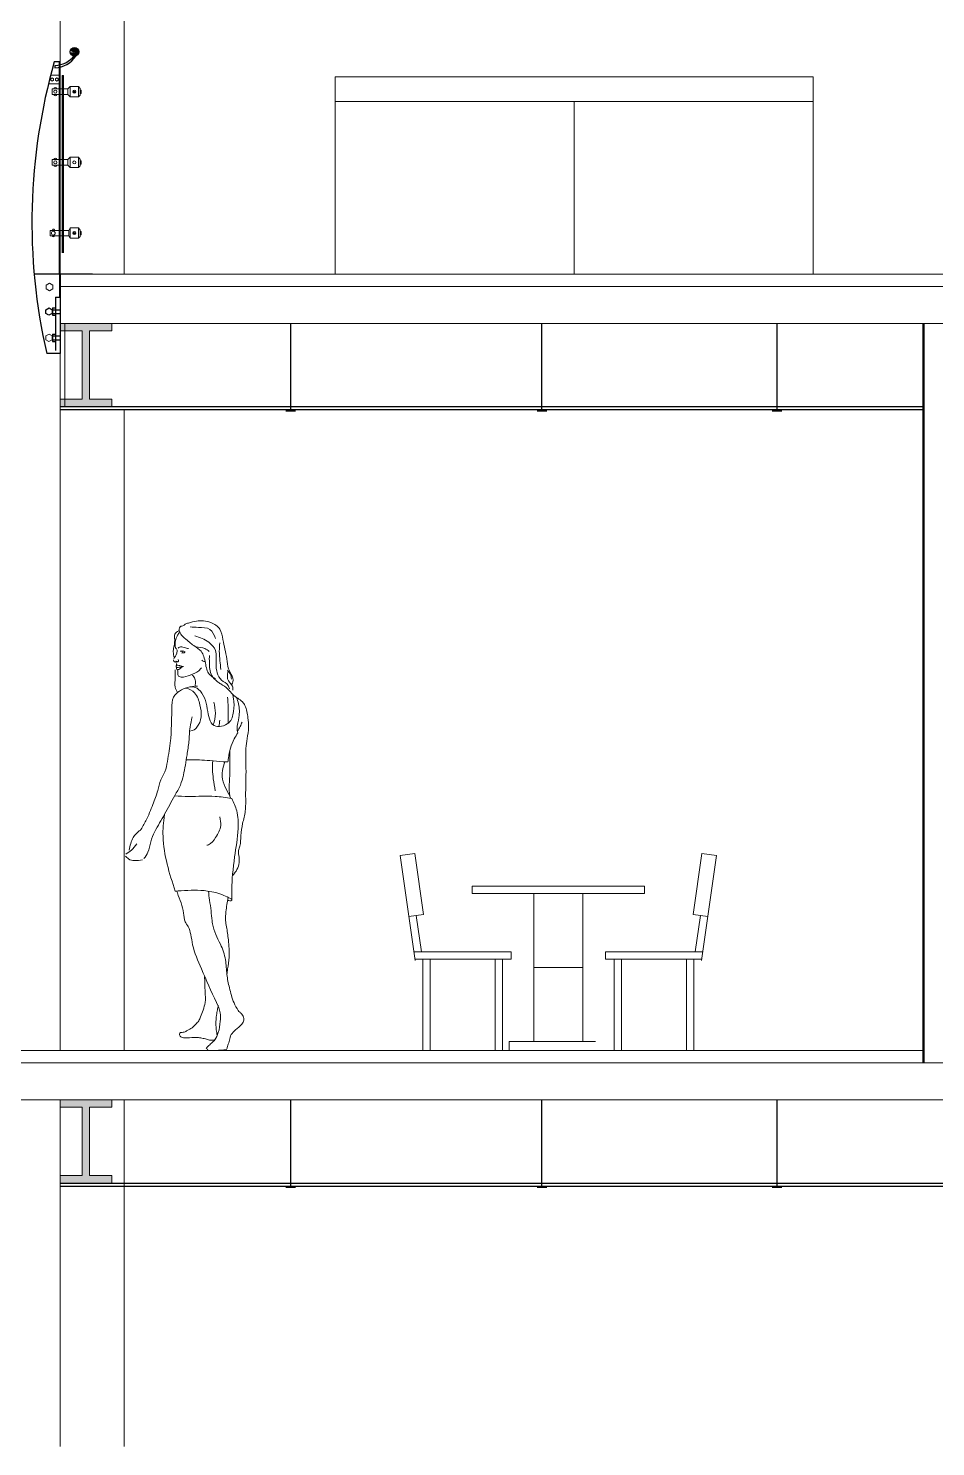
# Model space of a CAD drawing. Header units: millimetres. Extents: x 908.4 to 963.4, y 274.9 to 316.3.
# Drawn here: x 927.04 to 930.73, y 296.53 to 302.29 of the extents above; entities that cross this region are included whole.
import ezdxf

# ---------------------------------------------------------------- set-up
doc = ezdxf.new("R2010")
doc.units = ezdxf.units.MM
doc.header["$LTSCALE"] = 10
doc.layers.get('0').update_dxf_attribs({"color": 90})
for name, color, linetype in [('CIEL', 8, 'Continuous'), ('ESCALERA', 90, 'Continuous'), ('FONDO', 8, 'Continuous')]:
    doc.layers.add(name, color=color, linetype=linetype)
for name, color, linetype, lineweight in [('CINZA', 252, 'Continuous', 13), ('cinza 03', 252, 'Continuous', 13), ('linha estutura', 252, 'Continuous', 13), ('PAREDES 2', 1, 'Continuous', 50), ('pn 02', 16, 'Continuous', 20), ('PN-01', 90, 'Continuous', 13), ('TEXTOS', 90, 'Continuous', 9)]:
    doc.layers.add(name, color=color, linetype=linetype, lineweight=lineweight)

# ---------------------------------------------------------------- blocks, each defined once
blk = doc.blocks.new('CAD LAT')
at = {"linetype": 'Continuous'}
for p, q in [((0.3282, 0.4), (0.3282, 0.37)), ((-0.03, 0), (0, 0)), ((0.2631, 0), (0.2931, 0))]:
    blk.add_line(p, q, dxfattribs=at)
for points in [[(-0.0627, 0.7999), (-0.1221, 0.7915)], [(-0.1221, 0.7915), (-0.0615, 0.3658)], [(-0.0627, 0.7999), (-0.0274, 0.5524)], [(-0.0274, 0.5524), (-0.0868, 0.544)], [(-0.0571, 0.5482), (-0.0361, 0.4)], [(0.3282, 0.4), (-0.0664, 0.4)], [(0.3282, 0.37), (-0.0621, 0.37)], [(-0.03, 0.37), (-0.03, 0)], [(0, 0.37), (0, 0)], [(0.2631, 0.37), (0.2631, 0)], [(0.2931, 0.37), (0.2931, 0)]]:
    blk.add_lwpolyline(points, dxfattribs=at)

msp = doc.modelspace()

# ---------------------------------------------------------------- hatches: boundary and pattern name
at = {"layer": 'cinza 03'}
h = msp.add_hatch(dxfattribs=at)
h.set_pattern_fill('LINE', color=256, scale=0.014873, angle=90, style=0)
h.set_pattern_definition([(90, (-2337.3469621, -1129.6367238), (0.0018591344764, 1e-19), [])])
h.paths.add_polyline_path([(927.1884, 302.031), (927.1816, 302.031), (927.1816, 302.0961), (927.1884, 302.0961)])
h.paths.add_polyline_path([(927.1884, 301.4573), (927.1816, 301.4573), (927.1816, 302.031), (927.1884, 302.031)])
h.paths.add_polyline_path([(927.1884, 301.3777), (927.1816, 301.3777), (927.1816, 301.4573), (927.1884, 301.4573)])
h = msp.add_hatch(color=256, dxfattribs=at)
edge = h.paths.add_edge_path()
edge.add_arc((927.2309, 302.031), 0.00205, 0, 360)
at = {"layer": 'ESCALERA', "ltscale": 0.1}
h = msp.add_hatch(color=256, dxfattribs=at)
h.paths.add_polyline_path([(927.2309, 302.2098, -0.429246), (927.249, 302.1926, -0.019142), (927.2489, 302.1913), (927.2309, 302.1913)])
h.paths.add_polyline_path([(927.2309, 302.2098), (927.2309, 302.1913), (927.2147, 302.1913, -0.019142), (927.2146, 302.1926, -0.399339)])
h.paths.add_polyline_path([(927.2309, 302.1913), (927.2489, 302.1913, -0.406762), (927.2309, 302.1755)])
h.paths.add_polyline_path([(927.2146, 302.1926, -0.060174), (927.2151, 302.1967), (927.2309, 302.1891), (927.2309, 302.1755, -0.399339)])
at = {"layer": 'pn 02'}
for points in [[(927.1728, 300.7837), (927.1728, 300.7537), (927.3828, 300.7537), (927.3828, 300.7837), (927.2928, 300.7837), (927.2928, 301.0612), (927.3828, 301.0612), (927.3828, 301.0912), (927.1728, 301.0912), (927.1728, 301.0612), (927.2628, 301.0612), (927.2628, 300.7837)], [(927.1728, 297.6337), (927.1728, 297.6037), (927.3828, 297.6037), (927.3828, 297.6337), (927.2928, 297.6337), (927.2928, 297.9112), (927.3828, 297.9112), (927.3828, 297.9412), (927.1728, 297.9412), (927.1728, 297.9112), (927.2628, 297.9112), (927.2628, 297.6337)]]:
    msp.add_hatch(color=256, dxfattribs=at).paths.add_polyline_path(points)

# ---------------------------------------------------------------- linework, layer by layer
at = {"layer": 'CIEL'}
for p, q in [((927.1728, 300.7537), (930.6778, 300.7537)), ((927.1728, 300.7412), (930.6778, 300.7412)), ((928.0897, 300.7369), (928.1294, 300.7369)), ((929.1096, 300.7369), (929.1493, 300.7369)), ((930.064, 300.7369), (930.1038, 300.7369)), ((927.1728, 297.6037), (935.1468, 297.6037)), ((927.1728, 297.5912), (935.1468, 297.5912)), ((928.0897, 297.5869), (928.1294, 297.5869)), ((929.1096, 297.5869), (929.1493, 297.5869)), ((930.064, 297.5869), (930.1038, 297.5869))]:
    msp.add_line(p, q, dxfattribs=at)
at = {"layer": 'CINZA'}
msp.add_line((929.3472, 298.1412), (928.996, 298.1412), dxfattribs=at)
for points in [[(929.3472, 298.8077), (928.846, 298.8077)], [(928.846, 298.8077), (928.846, 298.7777)], [(929.0448, 298.8077), (929.546, 298.8077)], [(929.546, 298.8077), (929.546, 298.7777)], [(929.3472, 298.7777), (928.846, 298.7777)], [(929.0448, 298.7777), (929.546, 298.7777)], [(929.096, 298.7777), (929.096, 298.1777)], [(929.296, 298.7777), (929.296, 298.1777)], [(928.996, 298.1777), (928.996, 298.1412)], [(929.3472, 298.1777), (928.996, 298.1777)], [(928.996, 298.1777), (928.996, 298.1412)]]:
    msp.add_lwpolyline(points, dxfattribs=at)
at = {"layer": 'cinza 03'}
for p, q in [((927.1706, 302.0986), (927.1349, 302.0986)), ((927.1872, 302.0961), (927.1816, 302.0961)), ((927.1706, 302.0626), (927.1259, 302.0626)), ((927.2052, 302.0424), (927.1406, 302.0424)), ((927.1406, 302.0424), (927.1406, 302.0198)), ((927.1406, 302.0198), (927.2052, 302.0198)), ((927.2144, 302.0516), (927.2052, 302.0424)), ((927.2052, 302.0198), (927.2052, 302.0424)), ((927.2052, 302.0198), (927.2144, 302.0101)), ((927.2474, 302.0516), (927.2144, 302.0516)), ((927.2144, 302.0516), (927.2144, 302.0101)), ((927.2474, 302.0101), (927.2144, 302.0101)), ((927.254, 302.0434), (927.2474, 302.0516)), ((927.2474, 302.0516), (927.2474, 302.0101)), ((927.2474, 302.0101), (927.254, 302.0166)), ((927.254, 302.0434), (927.254, 302.0166)), ((927.2586, 302.0378), (927.254, 302.0378)), ((927.2586, 302.0237), (927.254, 302.0237)), ((927.2586, 302.0378), (927.2586, 302.0237)), ((927.2052, 301.7556), (927.1406, 301.7556)), ((927.1406, 301.7556), (927.1406, 301.733)), ((927.1406, 301.733), (927.2052, 301.733)), ((927.2144, 301.7648), (927.2052, 301.7556)), ((927.2052, 301.733), (927.2052, 301.7556)), ((927.2052, 301.733), (927.2144, 301.7232)), ((927.2474, 301.7648), (927.2144, 301.7648)), ((927.2144, 301.7648), (927.2144, 301.7232)), ((927.2474, 301.7232), (927.2144, 301.7232)), ((927.254, 301.7565), (927.2474, 301.7648)), ((927.2474, 301.7648), (927.2474, 301.7232)), ((927.2474, 301.7232), (927.254, 301.7298)), ((927.254, 301.7565), (927.254, 301.7298)), ((927.2586, 301.751), (927.254, 301.751)), ((927.2586, 301.7369), (927.254, 301.7369)), ((927.2586, 301.751), (927.2586, 301.7369)), ((927.1335, 301.4686), (927.2091, 301.4686)), ((927.1335, 301.4686), (927.1335, 301.4459)), ((927.1335, 301.4459), (927.2091, 301.4459)), ((927.2144, 301.4782), (927.2091, 301.4686)), ((927.2091, 301.4459), (927.2091, 301.4686)), ((927.2144, 301.4366), (927.2091, 301.4459)), ((927.2144, 301.4782), (927.2144, 301.4366)), ((927.2474, 301.4782), (927.2144, 301.4782)), ((927.2474, 301.4366), (927.2144, 301.4366)), ((927.254, 301.4699), (927.2474, 301.4782)), ((927.2474, 301.4782), (927.2474, 301.4366)), ((927.2474, 301.4366), (927.254, 301.4431)), ((927.254, 301.4699), (927.254, 301.4431)), ((927.2586, 301.4644), (927.254, 301.4644)), ((927.2586, 301.4503), (927.254, 301.4503)), ((927.2586, 301.4644), (927.2586, 301.4503))]:
    msp.add_line(p, q, dxfattribs=at)
for points in [[(927.1408, 302.0867), (927.1462, 302.0836), (927.1462, 302.0774), (927.1408, 302.0742), (927.1353, 302.0774), (927.1353, 302.0836)], [(927.1605, 302.0867), (927.1659, 302.0836), (927.1659, 302.0774), (927.1605, 302.0742), (927.1551, 302.0774), (927.1551, 302.0836)]]:
    msp.add_lwpolyline(points, close=True, dxfattribs=at)
for centre, radius in [((927.1408, 302.0805), 0.00624), ((927.1605, 302.0805), 0.00624), ((927.154, 302.0312), 0.00624), ((927.2309, 302.031), 0.00624), ((927.2309, 302.031), 0.00205), ((927.154, 301.7443), 0.00624), ((927.2309, 301.7441), 0.00624), ((927.1455, 301.4573), 0.00764), ((927.2309, 301.4575), 0.00624), ((927.2309, 301.4575), 0.00205)]:
    msp.add_circle(centre, radius, dxfattribs=at)
for centre, radius, start, end in [((927.1536, 302.0422), 0.00604, 1.59643, 178.40357), ((927.1536, 302.0199), 0.00604, 180.75658, 359.24342), ((927.1536, 301.7554), 0.00604, 1.59643, 178.40357), ((927.1536, 301.7331), 0.00604, 180.75658, 359.24342), ((927.1452, 301.4469), 0.00487, 191.14955, 348.85045), ((927.1459, 301.4686), 0.00487, 359.77035, 180.22965)]:
    msp.add_arc(centre, radius, start, end, dxfattribs=at)
for points in [[(927.656, 299.8444), (927.6635, 299.8625), (927.6714, 299.8638), (927.6806, 299.8704), (927.6938, 299.8756), (927.7267, 299.8835), (927.7847, 299.8776), (927.8216, 299.85), (927.8341, 299.8085), (927.8499, 299.7302), (927.8571, 299.6901), (927.8683, 299.667), (927.8749, 299.6368), (927.8709, 299.6269)], [(927.6359, 299.7351), (927.6334, 299.7494), (927.6332, 299.7666), (927.6355, 299.7791), (927.638, 299.8145), (927.6372, 299.826), (927.6499, 299.8412), (927.6546, 299.8439)], [(927.6565, 299.8363), (927.6486, 299.822), (927.64, 299.7872), (927.642, 299.7729)], [(927.6555, 299.845), (927.6661, 299.8265), (927.6892, 299.8054), (927.7256, 299.7796), (927.7606, 299.7723), (927.7784, 299.7598)], [(927.7017, 299.8599), (927.7346, 299.8579), (927.7814, 299.8493), (927.8038, 299.8125)], [(927.8604, 299.6091), (927.8551, 299.6223), (927.8288, 299.644), (927.8064, 299.7091), (927.8038, 299.7638), (927.7774, 299.7973), (927.7201, 299.8237)], [(927.6461, 299.7712), (927.6486, 299.7657), (927.6466, 299.7529), (927.6352, 299.7297)], [(927.6451, 299.772), (927.643, 299.7733)], [(927.6528, 299.774), (927.6584, 299.7777), (927.6669, 299.7787), (927.6769, 299.7766), (927.6866, 299.7733), (927.6946, 299.772)], [(927.7176, 299.7827), (927.7455, 299.7612), (927.7629, 299.7131), (927.7799, 299.667), (927.8042, 299.6496)], [(927.8216, 299.7947), (927.8196, 299.7611), (927.8222, 299.7223), (927.8255, 299.6874)], [(927.6338, 299.7258), (927.6348, 299.7208), (927.6382, 299.7184), (927.6462, 299.7167)], [(927.6412, 299.7194), (927.6441, 299.7202), (927.649, 299.7184), (927.6511, 299.7184), (927.6535, 299.7208), (927.6523, 299.7275)], [(927.6607, 299.7619), (927.6654, 299.7616), (927.6689, 299.7623), (927.6755, 299.7607), (927.6803, 299.7584)], [(927.6678, 299.7535), (927.6718, 299.7549), (927.6772, 299.7552), (927.68, 299.757)], [(927.6696, 299.7614), (927.6689, 299.7596), (927.6706, 299.754)], [(927.7791, 299.7433), (927.7791, 299.7162), (927.789, 299.6627), (927.8122, 299.6376), (927.8253, 299.6285)], [(927.6498, 299.6858), (927.6472, 299.6873), (927.6455, 299.6932), (927.6459, 299.6939), (927.6459, 299.6954), (927.6444, 299.6977), (927.6448, 299.702), (927.646, 299.7037)], [(927.6475, 299.6955), (927.6563, 299.696), (927.6668, 299.6977), (927.6748, 299.6992)], [(927.8545, 299.6769), (927.8565, 299.6407), (927.8729, 299.619), (927.8749, 299.6038)], [(927.8532, 299.6841), (927.8637, 299.669), (927.869, 299.6473)], [(927.4988, 299.0339), (927.5216, 299.0737), (927.5501, 299.1396), (927.5696, 299.1966), (927.5819, 299.2389), (927.5989, 299.2722), (927.6087, 299.3137), (927.6217, 299.3993), (927.625, 299.457), (927.6266, 299.5286), (927.634, 299.5752), (927.6584, 299.5996), (927.6902, 299.6142), (927.7309, 299.6199)], [(927.8253, 299.6285), (927.8546, 299.6077), (927.8741, 299.5857), (927.8945, 299.5703), (927.9132, 299.5556), (927.9238, 299.541), (927.9311, 299.5166), (927.936, 299.4906), (927.9384, 299.4523), (927.9327, 299.4068), (927.9279, 299.3669), (927.9279, 299.2872), (927.9265, 299.1713), (927.9248, 299.1127), (927.9142, 299.0623), (927.9069, 299.0127), (927.9028, 298.9702), (927.898, 298.9531), (927.8996, 298.9254), (927.8988, 298.8962), (927.8874, 298.8685), (927.8752, 298.8522)], [(927.5138, 298.9201), (927.5298, 298.9454), (927.5417, 298.9881), (927.5577, 299.0293), (927.5977, 299.0999), (927.639, 299.1758), (927.6617, 299.2184), (927.6736, 299.2583), (927.6886, 299.3406), (927.6959, 299.3943), (927.7008, 299.4529), (927.7097, 299.4944)], [(927.495, 299.0341), (927.47, 299.0056), (927.4536, 298.9542)], [(927.4843, 298.9799), (927.4629, 298.9542), (927.44, 298.9385)], [(927.4393, 298.9299), (927.4507, 298.9185), (927.4758, 298.912), (927.5072, 298.9149)], [(927.7685, 298.1499), (927.7715, 298.1443), (927.7815, 298.141), (927.7961, 298.141), (927.8373, 298.1437), (927.8483, 298.1458), (927.8527, 298.157), (927.8592, 298.1772), (927.8652, 298.2003), (927.8797, 298.2202), (927.9047, 298.2416), (927.916, 298.2567), (927.9192, 298.2718), (927.9115, 298.2884), (927.9029, 298.2969), (927.8958, 298.3034)], [(927.8162, 298.3239), (927.8118, 298.3061), (927.8082, 298.285), (927.8059, 298.2494), (927.807, 298.2248)]]:
    msp.add_spline(points, degree=3, dxfattribs=at)
for points in [[(927.6461, 299.7115), (927.6461, 299.7089), (927.646, 299.7063), (927.646, 299.7037)], [(927.8218, 299.4808), (927.8204, 299.4725), (927.819, 299.4641), (927.8177, 299.4558)]]:
    msp.add_open_spline(points, degree=3, dxfattribs=at)
for points, knots in [([(927.748, 299.7248), (927.7517, 299.722), (927.7564, 299.7185), (927.7606, 299.7199), (927.7615, 299.7204)], [0, 0, 0, 0, 3.864868, 5.013896, 5.013896, 5.013896, 5.013896]), ([(927.6401, 299.6857), (927.6406, 299.6751), (927.6418, 299.652), (927.6368, 299.6193), (927.646, 299.6008), (927.6504, 299.5937)], [0, 0, 0, 0, 10.439218, 22.845892, 30.857048, 30.857048, 30.857048, 30.857048]), ([(927.646, 299.7037), (927.6466, 299.7039), (927.6496, 299.705), (927.6554, 299.7042), (927.6624, 299.701), (927.6674, 299.7002), (927.6711, 299.6997), (927.6748, 299.6992)], [0.297101, 0.297101, 0.297101, 0.297101, 0.944426, 3.382056, 5.672203, 8.580146, 10.715797, 10.715797, 10.715797, 10.715797]), ([(927.6498, 299.6858), (927.6516, 299.6862), (927.6567, 299.6873), (927.6616, 299.692), (927.6654, 299.6948), (927.6665, 299.6955)], [0.066963, 0.066963, 0.066963, 0.066963, 1.837259, 5.164866, 6.469062, 6.469062, 6.469062, 6.469062]), ([(927.6498, 299.6858), (927.6503, 299.6843), (927.6516, 299.6802), (927.651, 299.6723), (927.65, 299.6596), (927.6743, 299.6526), (927.7012, 299.6653), (927.7318, 299.6756), (927.7441, 299.6898), (927.7478, 299.6942)], [1.032285, 1.032285, 1.032285, 1.032285, 2.550956, 5.293507, 8.868683, 13.464323, 25.720686, 38.352761, 43.945267, 43.945267, 43.945267, 43.945267]), ([(927.7089, 299.6646), (927.7115, 299.6623), (927.7187, 299.656), (927.7245, 299.6392), (927.7225, 299.6261), (927.7211, 299.6191)], [0, 0, 0, 0, 3.385947, 9.362736, 16.288022, 16.288022, 16.288022, 16.288022]), ([(927.6812, 299.6113), (927.6823, 299.6112), (927.6964, 299.6099), (927.7272, 299.5909), (927.7483, 299.5266), (927.7511, 299.4732), (927.7169, 299.4402), (927.699, 299.4374)], [1.343248, 1.343248, 1.343248, 1.343248, 1.660928, 5.60675, 11.061021, 21.783282, 23.535508, 23.535508, 23.535508, 23.535508]), ([(927.6994, 299.6163), (927.7191, 299.6176), (927.7541, 299.5977), (927.7726, 299.5331), (927.781, 299.4448), (927.8651, 299.4613), (927.8796, 299.5178), (927.8807, 299.5583), (927.8746, 299.5812), (927.8728, 299.5871)], [1.279092, 1.279092, 1.279092, 1.279092, 4.08103, 12.302783, 19.608656, 25.683268, 30.595154, 35.915525, 37.769064, 37.769064, 37.769064, 37.769064]), ([(927.7941, 299.4623), (927.8003, 299.4771), (927.8074, 299.5088), (927.8005, 299.5397), (927.7971, 299.5548)], [16.905124, 16.905124, 16.905124, 16.905124, 32.553558, 47.630017, 47.630017, 47.630017, 47.630017]), ([(927.8532, 299.5751), (927.8541, 299.5614), (927.8557, 299.5349), (927.8547, 299.4996), (927.8555, 299.4781), (927.856, 299.4693)], [0, 0, 0, 0, 13.515312, 26.009487, 34.621556, 34.621556, 34.621556, 34.621556]), ([(927.8896, 299.5736), (927.8926, 299.5652), (927.9013, 299.5396), (927.9028, 299.498), (927.8915, 299.4629), (927.8916, 299.4387), (927.8949, 299.43)], [0.75685, 0.75685, 0.75685, 0.75685, 3.415579, 8.871948, 12.905705, 13.254107, 13.254107, 13.254107, 13.254107]), ([(927.8949, 299.43), (927.8898, 299.4221), (927.8701, 299.3912), (927.8588, 299.3498), (927.8552, 299.3176), (927.8547, 299.3126)], [0.227397, 0.227397, 0.227397, 0.227397, 3.037835, 11.23237, 12.742108, 12.742108, 12.742108, 12.742108]), ([(927.8926, 299.4366), (927.8969, 299.4429), (927.9047, 299.4546), (927.9096, 299.4678), (927.9118, 299.4738)], [336.794324, 336.794324, 336.794324, 336.794324, 344.21139, 350.536578, 350.536578, 350.536578, 350.536578]), ([(927.6853, 299.32), (927.689, 299.3202), (927.7208, 299.3216), (927.7711, 299.3189), (927.8236, 299.313), (927.8483, 299.3126), (927.8547, 299.3126)], [3.10501, 3.10501, 3.10501, 3.10501, 4.234196, 12.662008, 18.157182, 20.072184, 20.072184, 20.072184, 20.072184]), ([(927.7934, 299.3162), (927.792, 299.3046), (927.7904, 299.2804), (927.7955, 299.2399), (927.8005, 299.2113), (927.8033, 299.1951)], [54.576124, 54.576124, 54.576124, 54.576124, 65.990753, 78.342803, 94.477171, 94.477171, 94.477171, 94.477171]), ([(927.867, 299.1642), (927.861, 299.176), (927.8466, 299.2008), (927.8312, 299.2382), (927.8304, 299.2782), (927.838, 299.3009), (927.8424, 299.3128)], [241.535574, 241.535574, 241.535574, 241.535574, 254.584521, 269.564543, 280.649918, 292.940958, 292.940958, 292.940958, 292.940958]), ([(927.862, 299.3567), (927.862, 299.3554), (927.8629, 299.3397), (927.8619, 299.3129), (927.8624, 299.2774), (927.8616, 299.2387), (927.8574, 299.2036), (927.8615, 299.1792), (927.8628, 299.1721)], [10.465971, 10.465971, 10.465971, 10.465971, 11.749793, 25.844758, 36.748412, 46.591891, 63.886359, 70.900141, 70.900141, 70.900141, 70.900141]), ([(927.6379, 299.1739), (927.6571, 299.173), (927.712, 299.1707), (927.7887, 299.1761), (927.8453, 299.1675), (927.8703, 299.1637)], [0.13149, 0.13149, 0.13149, 0.13149, 5.890578, 16.627543, 23.047151, 23.047151, 23.047151, 23.047151]), ([(927.8703, 298.7503), (927.8699, 298.7801), (927.8699, 298.8208), (927.8783, 298.9177), (927.8986, 299.0263), (927.8955, 299.1089), (927.8781, 299.1473), (927.8703, 299.1637)], [0, 0, 0, 0, 3.388471, 17.760781, 29.417338, 36.602487, 41.995157, 41.995157, 41.995157, 41.995157]), ([(927.597, 299.0986), (927.5918, 299.0651), (927.5877, 298.9996), (927.605, 298.8961), (927.6289, 298.8237), (927.641, 298.7875)], [3.552719, 3.552719, 3.552719, 3.552719, 11.789608, 23.235843, 34.687373, 34.687373, 34.687373, 34.687373]), ([(927.7685, 298.9738), (927.7708, 298.9744), (927.786, 298.9792), (927.8076, 299.0082), (927.8297, 299.0475), (927.824, 299.0772), (927.8218, 299.0892)], [4.769395, 4.769395, 4.769395, 4.769395, 5.468976, 9.625188, 14.890389, 18.450082, 18.450082, 18.450082, 18.450082]), ([(927.641, 298.7875), (927.649, 298.7882), (927.6924, 298.7918), (927.7587, 298.794), (927.8274, 298.7771), (927.8569, 298.7614), (927.8706, 298.7554), (927.8708, 298.7479), (927.8625, 298.7492), (927.8562, 298.7497), (927.8533, 298.7497)], [1.530481, 1.530481, 1.530481, 1.530481, 3.940105, 14.596564, 21.433115, 24.419758, 25.137947, 25.474229, 26.267606, 27.017695, 27.017695, 27.017695, 27.017695]), ([(927.7658, 298.1493), (927.7683, 298.1522), (927.7751, 298.1601), (927.7877, 298.1711), (927.8056, 298.1873), (927.8182, 298.2184), (927.8236, 298.2556), (927.8264, 298.2983), (927.7914, 298.3682), (927.7534, 298.4582), (927.7127, 298.5498), (927.7052, 298.6094), (927.6963, 298.6416), (927.6771, 298.6666), (927.6749, 298.7163), (927.6583, 298.7562), (927.6476, 298.7854), (927.6467, 298.7879)], [0, 0, 0, 0, 1.137499, 3.142614, 5.012977, 8.308222, 12.865384, 16.406819, 20.830612, 35.776244, 46.19737, 50.420863, 53.810675, 56.054312, 59.645763, 68.189881, 68.987513, 68.987513, 68.987513, 68.987513]), ([(927.7758, 298.7877), (927.7768, 298.7754), (927.7795, 298.7489), (927.7871, 298.7093), (927.7883, 298.6772), (927.7938, 298.6448), (927.8031, 298.6118), (927.8287, 298.5667), (927.8474, 298.5118), (927.848, 298.4509), (927.861, 298.3927), (927.8736, 298.3426), (927.8899, 298.3137), (927.8958, 298.3034)], [19.179744, 19.179744, 19.179744, 19.179744, 22.884657, 27.15917, 31.249677, 32.507055, 37.012286, 41.411299, 48.04639, 54.119597, 59.541673, 65.932149, 69.470106, 69.470106, 69.470106, 69.470106]), ([(927.8502, 298.4495), (927.8511, 298.4571), (927.8541, 298.4805), (927.8623, 298.5269), (927.8573, 298.5847), (927.8508, 298.6342), (927.8436, 298.6719), (927.8465, 298.7121), (927.852, 298.743), (927.8557, 298.7623)], [5.332645, 5.332645, 5.332645, 5.332645, 12.79777, 28.445197, 51.440468, 69.138808, 77.489195, 88.98285, 108.287946, 108.287946, 108.287946, 108.287946]), ([(927.6588, 298.2021), (927.6582, 298.2041), (927.657, 298.2084), (927.661, 298.2156), (927.6693, 298.2144), (927.6789, 298.2163), (927.6922, 298.2239), (927.7091, 298.2321), (927.7231, 298.2475), (927.737, 298.2609), (927.7449, 298.2821), (927.7543, 298.3062), (927.7649, 298.3394), (927.7611, 298.3858), (927.7602, 298.4211), (927.7599, 298.4422)], [0, 0, 0, 0, 1.959386, 4.352659, 6.494214, 9.442611, 13.951821, 21.382527, 27.688741, 34.216314, 40.070212, 49.454962, 59.796619, 73.747931, 94.523063, 94.523063, 94.523063, 94.523063]), ([(927.807, 298.2248), (927.8078, 298.2214), (927.8096, 298.2134), (927.8102, 298.2051), (927.8104, 298.2003)], [0, 0, 0, 0, 3.374066, 8.092087, 8.092087, 8.092087, 8.092087]), ([(927.6588, 298.2021), (927.6602, 298.2001), (927.6639, 298.1948), (927.6759, 298.193), (927.6965, 298.1916), (927.7199, 298.1961), (927.7445, 298.1925), (927.7625, 298.1888), (927.7793, 298.1831), (927.7927, 298.1831), (927.7996, 298.1846), (927.8015, 298.185)], [0, 0, 0, 0, 2.375182, 6.11709, 10.973009, 23.110002, 28.869775, 35.220737, 41.122183, 46.163284, 48.073725, 48.073725, 48.073725, 48.073725])]:
    msp.add_open_spline(points, degree=3, knots=knots, dxfattribs=at)
at = {"layer": 'ESCALERA'}
for p, q in [((927.1706, 302.1526), (927.1496, 302.1526)), ((927.1521, 302.1377), (927.1521, 302.1283)), ((927.1706, 301.2913), (927.1706, 302.1526)), ((927.1706, 301.2913), (927.0679, 301.2913)), ((927.1706, 301.2913), (927.1706, 301.1972)), ((927.3041, 301.2913), (927.1706, 301.2913)), ((927.1728, 301.2912), (927.1728, 300.9684)), ((927.1426, 301.1542), (927.154, 301.1542)), ((927.1426, 301.1542), (927.1426, 301.1241)), ((927.1426, 301.1465), (927.1728, 301.1465)), ((927.154, 301.1972), (927.154, 300.9807)), ((927.154, 301.1972), (927.1728, 301.1972)), ((927.1426, 301.1314), (927.1728, 301.1314)), ((927.1426, 301.1241), (927.154, 301.1241)), ((927.1426, 301.0476), (927.154, 301.0476)), ((927.1426, 301.0476), (927.1426, 301.0175)), ((927.1426, 301.04), (927.1728, 301.04)), ((927.1426, 301.0248), (927.1728, 301.0248)), ((927.1426, 301.0175), (927.154, 301.0175)), ((927.1728, 300.9684), (927.1188, 300.9684))]:
    msp.add_line(p, q, dxfattribs=at)
msp.add_lwpolyline([(927.1412, 301.1314), (927.128, 301.124), (927.115, 301.1316), (927.1151, 301.1467), (927.1282, 301.1542), (927.1413, 301.1465)], close=True, dxfattribs=at)
msp.add_circle((927.2318, 302.1926), 0.0172, dxfattribs=at)
for centre, radius, start, end in [((929.4461, 301.5004), 2.3873, 164.14618, 192.87491), ((927.1494, 302.2417), 0.104, 271.46779, 321.73993), ((927.1494, 302.2323), 0.104, 271.46779, 326.97477)]:
    msp.add_arc(centre, radius, start, end, dxfattribs=at)
at = {"layer": 'FONDO'}
for p, q in [((928.1096, 300.7369), (928.1096, 301.0912)), ((929.1294, 300.7369), (929.1294, 301.0912)), ((930.0839, 300.7369), (930.0839, 301.0912)), ((928.1096, 297.5869), (928.1096, 297.9412)), ((929.1294, 297.5869), (929.1294, 297.9412)), ((930.0839, 297.5869), (930.0839, 297.9412))]:
    msp.add_line(p, q, dxfattribs=at)
at = {"layer": 'linha estutura'}
for p, q in [((927.1728, 301.2912), (927.1728, 301.0412)), ((929.296, 298.4777), (929.096, 298.4777))]:
    msp.add_line(p, q, dxfattribs=at)
at = {"layer": 'PAREDES 2'}
msp.add_line((930.6778, 298.0912), (930.6778, 301.0912), dxfattribs=at)
at = {"layer": 'pn 02'}
for p, q in [((928.2895, 302.0912), (930.2311, 302.0912)), ((928.2895, 302.0912), (928.2895, 301.2912)), ((930.2311, 302.0912), (930.2311, 301.2912)), ((928.2895, 301.9912), (930.2311, 301.9912)), ((929.2603, 301.9912), (929.2603, 301.2912)), ((927.1728, 301.2912), (936.5269, 301.2912)), ((927.1728, 301.2912), (927.1728, 300.7412)), ((927.1728, 301.2412), (936.5269, 301.2412)), ((927.1728, 301.0912), (936.5269, 301.0912)), ((927.1728, 301.0912), (927.1728, 300.7537)), ((927.1928, 301.0912), (927.1928, 300.7537)), ((924.3028, 298.1412), (930.6778, 298.1412)), ((923.9741, 298.0912), (936.5269, 298.0912)), ((923.8422, 297.9412), (936.5269, 297.9412))]:
    msp.add_line(p, q, dxfattribs=at)
at = {"layer": 'pn 02', "linetype": 'Continuous'}
for points in [[(927.1728, 300.7837), (927.1728, 300.7537), (927.3828, 300.7537), (927.3828, 300.7837), (927.2928, 300.7837), (927.2928, 301.0612), (927.3828, 301.0612), (927.3828, 301.0912), (927.1728, 301.0912), (927.1728, 301.0612), (927.2628, 301.0612), (927.2628, 300.7837)], [(927.1728, 297.6337), (927.1728, 297.6037), (927.3828, 297.6037), (927.3828, 297.6337), (927.2928, 297.6337), (927.2928, 297.9112), (927.3828, 297.9112), (927.3828, 297.9412), (927.1728, 297.9412), (927.1728, 297.9112), (927.2628, 297.9112), (927.2628, 297.6337)]]:
    msp.add_lwpolyline(points, close=True, dxfattribs=at)
at = {"layer": 'PN-01'}
for p, q in [((927.1728, 304.2412), (927.1728, 301.2912)), ((927.4328, 304.2412), (927.4328, 301.2912)), ((927.1728, 300.7412), (927.1728, 298.1412)), ((927.4328, 300.7412), (927.4328, 298.1412)), ((927.1728, 297.9412), (927.1728, 296.5343)), ((927.4328, 297.9412), (927.4328, 296.5343))]:
    msp.add_line(p, q, dxfattribs=at)
at = {"layer": 'TEXTOS', "ltscale": 0.1}
for points in [[(927.1432, 301.2312), (927.1301, 301.2238), (927.117, 301.2314), (927.1171, 301.2465), (927.1303, 301.254), (927.1433, 301.2463)], [(927.1412, 301.0248), (927.128, 301.0174), (927.115, 301.025), (927.1151, 301.0401), (927.1282, 301.0476), (927.1413, 301.04)]]:
    msp.add_lwpolyline(points, close=True, dxfattribs=at)

# ---------------------------------------------------------------- block references
at = {"layer": 'CINZA'}
msp.add_blockref('CAD LAT', (928.6761, 298.1412), dxfattribs=at)
at = {"layer": 'CINZA', "xscale": -1}
msp.add_blockref('CAD LAT', (929.7159, 298.1412), dxfattribs=at)

doc.saveas('drawing.dxf')
